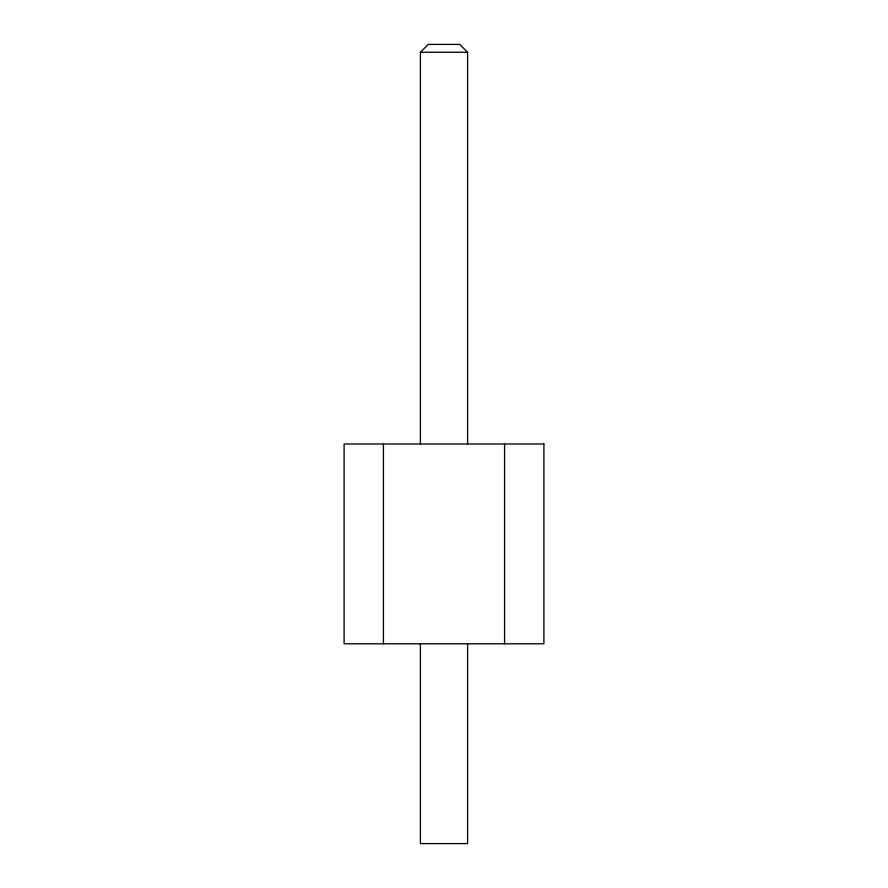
<?xml version="1.0" encoding="UTF-8"?>
<svg xmlns="http://www.w3.org/2000/svg" width="888" height="888" viewBox="0 0 888 888"><rect width="100%" height="100%" fill="white"/><g stroke="black" fill="none" stroke-linecap="round" stroke-linejoin="round"><path stroke-width="1.33" d="M420.401 444L420.401 52.27L428.271 44.4L459.729 44.4L467.599 52.27L467.599 444M420.401 52.27L467.599 52.27M504.573 444L504.573 643.8M467.599 643.8L467.599 843.6L420.401 843.6L420.401 643.8M383.427 444L383.427 643.8M543.9 444L344.1 444L344.1 643.8L543.9 643.8L543.9 444"/></g></svg>
